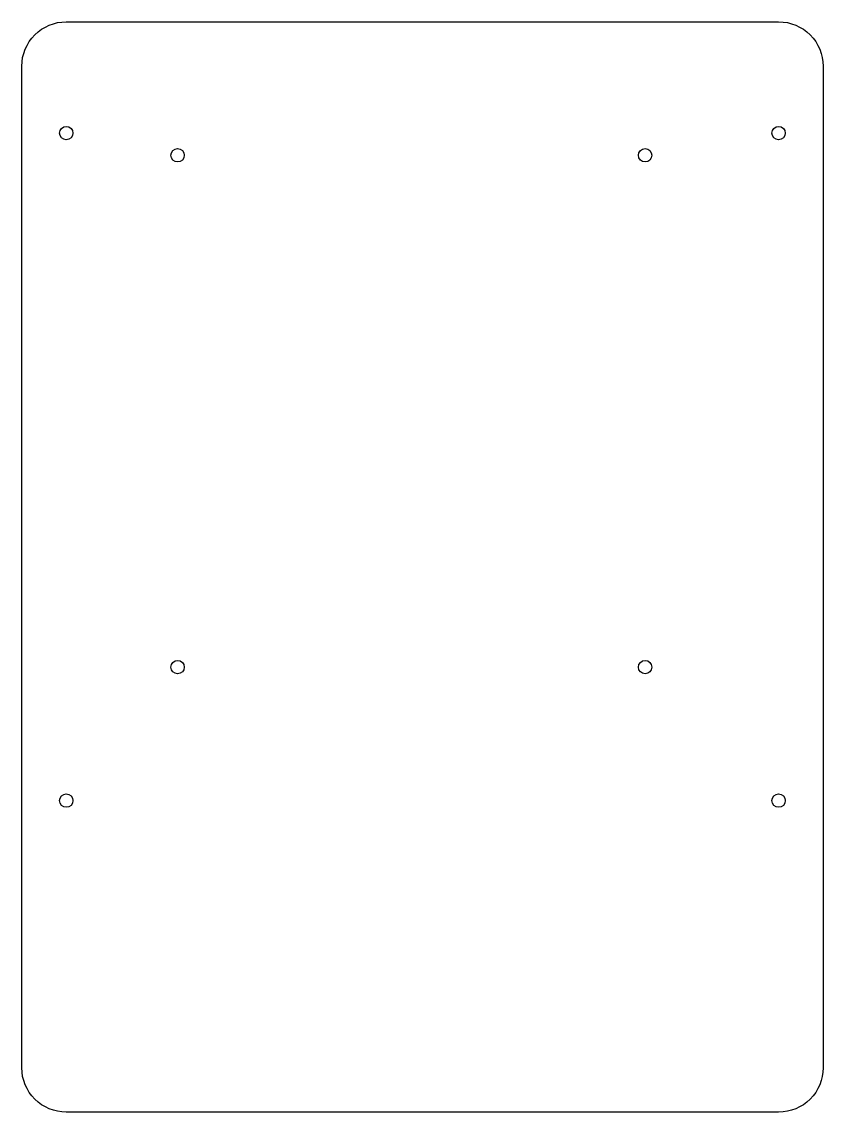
# Model space of a CAD drawing. Extents: x -98 to 82, y -147 to 98.
import ezdxf

# ---------------------------------------------------------------- set-up
doc = ezdxf.new("R2010")
doc.units = 0
doc.header["$MEASUREMENT"] = 0
doc.layers.get('0').update_dxf_attribs({"linetype": 'CONTINUOUS'})

# ---------------------------------------------------------------- blocks, each defined once
blk = doc.blocks.new('SKETCH')
at = {"color": 211}
blk.add_lwpolyline([(-97.79, -137.43), (-97.79, 87.57, -0.414214), (-87.79, 97.57), (72.21, 97.57, -0.414214), (82.21, 87.57), (82.21, -137.43, -0.414214), (72.21, -147.43), (-87.79, -147.43, -0.414214)], format="xyb", close=True, dxfattribs=at)
for centre in [(-87.79, 72.57), (72.21, 72.57), (-62.79, 67.57), (42.21, 67.57), (-62.79, -47.43), (42.21, -47.43), (-87.79, -77.43), (72.21, -77.43)]:
    blk.add_circle(centre, 1.5, dxfattribs=at)

msp = doc.modelspace()

# ---------------------------------------------------------------- block references
at = {"color": 211}
msp.add_blockref('SKETCH', (0, 0), dxfattribs=at)

doc.saveas('drawing.dxf')
